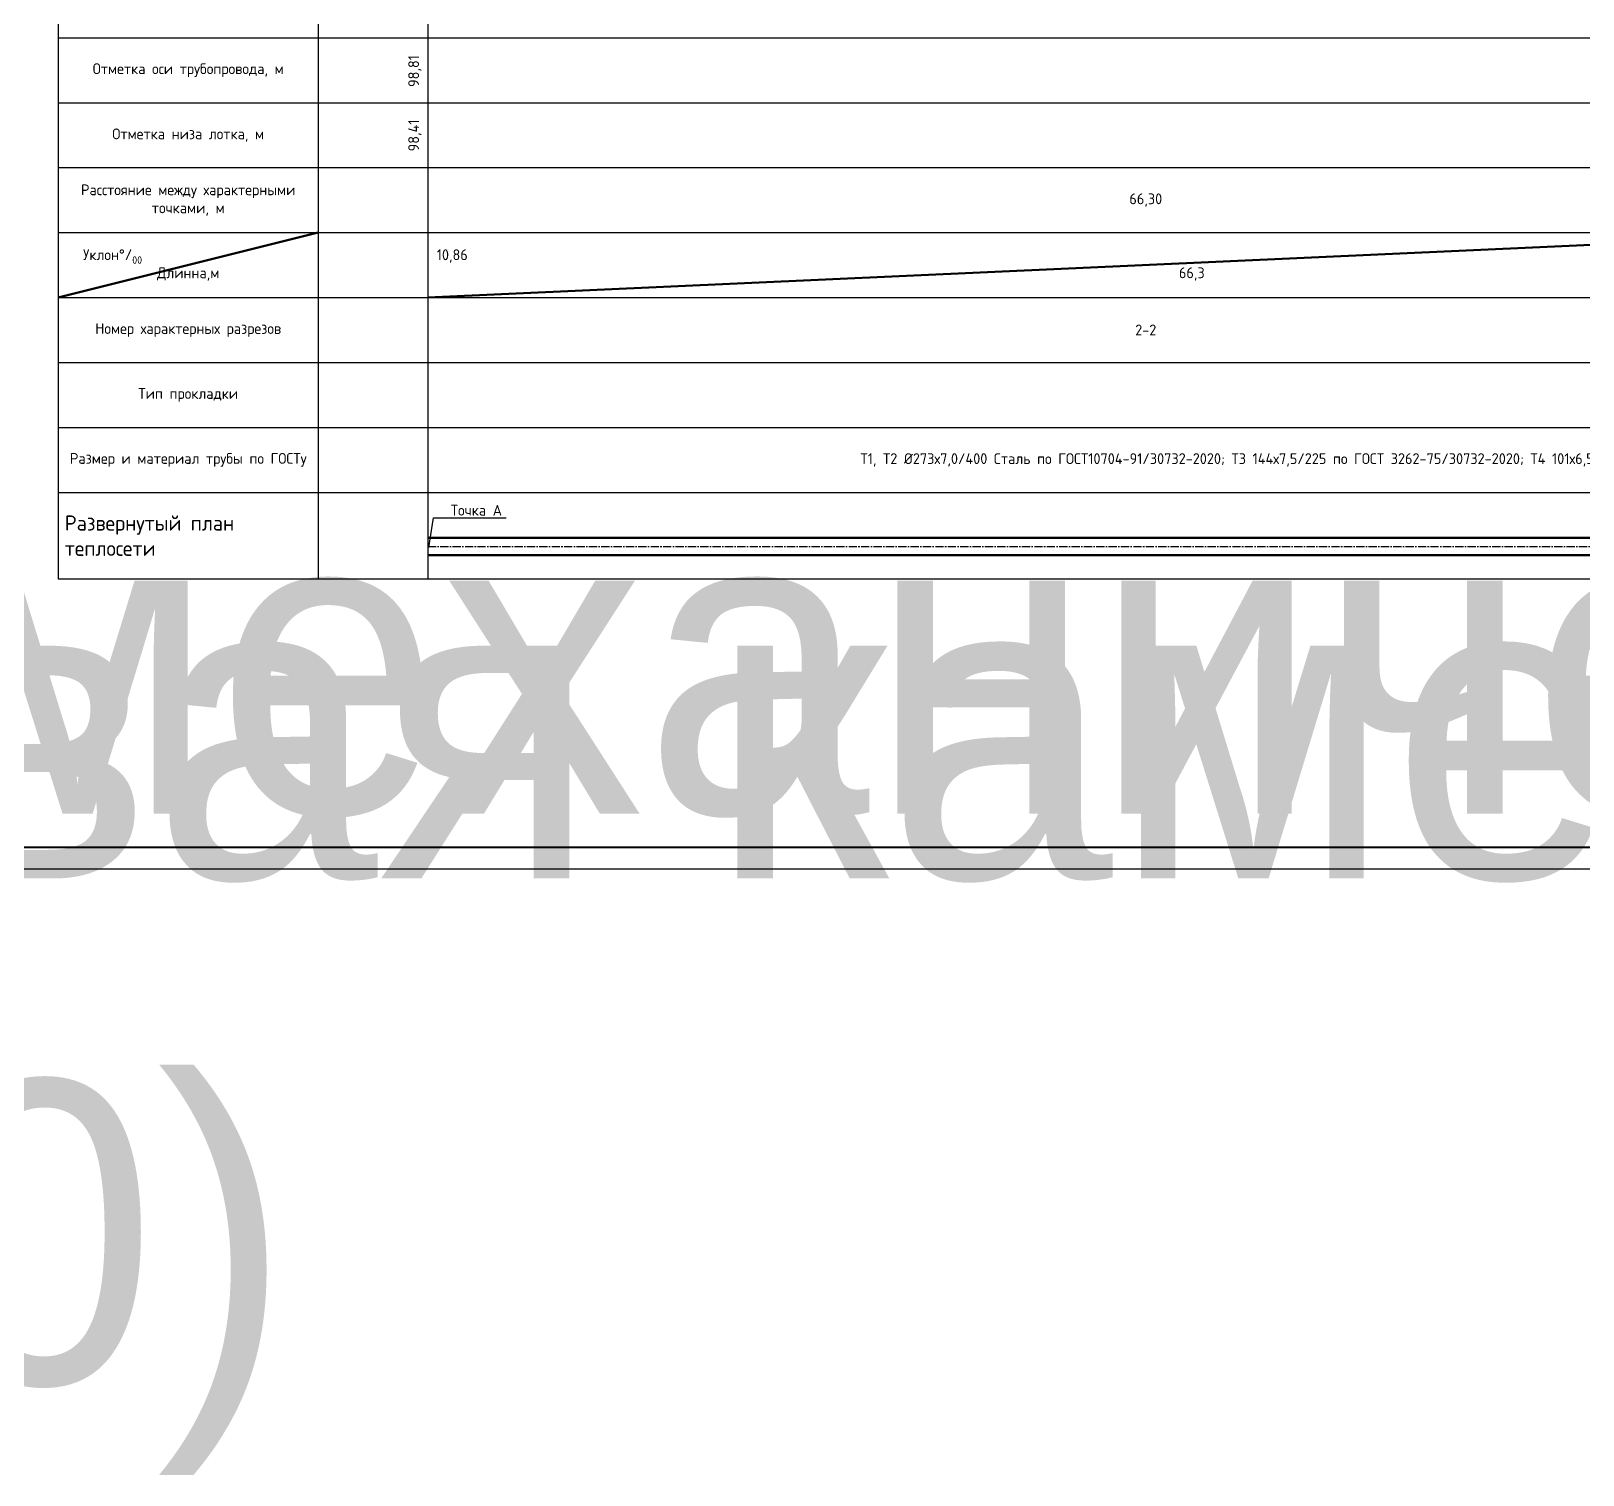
# Model space of a CAD drawing. Header units: metres. Extents: x 1981 to 7362, y 1229 to 3678.
# Drawn here: x 3715 to 4073.4, y 2736.2 to 3069.6 of the extents above; entities that cross this region are included whole.
import ezdxf
from ezdxf import colors
from ezdxf.entities.mleader import LeaderData, LeaderLine
from ezdxf.enums import TextEntityAlignment as Align
from ezdxf.math import Vec2, Vec3

# ---------------------------------------------------------------- set-up
doc = ezdxf.new("R2018")
doc.units = ezdxf.units.M
doc.linetypes.add('CENTER2', pattern=[28.575, 19.05, -3.175, 3.175, -3.175])
doc.layers.add('Основной', color=255, linetype='Continuous', lineweight=50)
doc.layers.add('Форматы', color=7, linetype='Continuous')
doc.styles.add('GOST-2.304_Type-B', font='GOST Common.ttf')
doc.styles.get("Standard").update_dxf_attribs({"font": 'GOST Common.ttf'})

# ---------------------------------------------------------------- blocks, each defined once
blk = doc.blocks.new('*T16')
at = {"layer": 'Основной', "color": 0, "linetype": 'ByBlock', "lineweight": -2, "transparency": 16777216}
for p, q in [((0, 0), (730.95, 0)), ((0, 0), (0, -220.13)), ((60, 0), (60, -220.13)), ((416.84, 0), (416.84, -170.13)), ((439.84, 0), (439.84, -155.13)), ((505.34, 0), (505.34, -155.13)), ((607.78, 0), (607.78, -155.13)), ((730.95, 0), (730.95, -220.13)), ((0, -10), (730.95, -10)), ((85.34, -10), (85.34, -220.13)), ((0, -30.72), (730.95, -30.72)), ((0, -50.13), (730.95, -50.13)), ((0, -65.13), (730.95, -65.13)), ((0, -80.13), (730.95, -80.13)), ((0, -95.13), (730.95, -95.13)), ((0, -110.13), (730.95, -110.13)), ((0, -125.13), (730.95, -125.13)), ((0, -140.13), (730.95, -140.13)), ((0, -155.13), (730.95, -155.13)), ((0, -170.13), (730.95, -170.13)), ((0, -185.13), (730.95, -185.13)), ((505.34, -185.13), (505.34, -200.13)), ((0, -200.13), (730.95, -200.13)), ((0, -220.13), (730.95, -220.13))]:
    blk.add_line(p, q, dxfattribs=at)
at = {"layer": 'Основной', "color": 0, "transparency": 16777216}
for s, insert, char_height, width, attachment_point in [('Характерные точки', (30, -5), 2.5, 57, 5), ('Существующие покрытие', (30, -20.36), 2.5, 57, 5), ('Газон', (251.09, -20.36), 2.5, 330.5, 5), ('Газон', (428.34, -20.36), 2.5, 22, 5), ('Газон', (472.59, -20.36), 2.5, 64.5, 5), ('Газон', (556.56, -20.36), 2.5, 101.4384, 5), ('Газон', (669.36, -20.36), 2.5, 122.1622, 5), ('Проектируемое покрытие', (30, -40.42), 2.5, 57, 5), ('Газон', (251.09, -40.42), 2.5, 330.5, 5), ('Газон', (428.34, -40.42), 2.5, 22, 5), ('Газон', (472.59, -40.42), 2.5, 64.5, 5), ('Газон', (556.56, -40.42), 2.5, 101.4384, 5), ('Газон', (669.36, -40.42), 2.5, 122.1622, 5), ('Проектная отметка   земли, м', (30, -57.63), 2.5, 57, 5), ('Натуральная отметка земли, м', (30, -72.63), 2.5, 57, 5), ('Отметка верха лотка трубы, м', (30, -87.63), 2.5, 57, 5), ('Отметка оси трубопровода, м', (30, -102.63), 2.5, 57, 5), ('Отметка низа лотка, м', (30, -117.63), 2.5, 57, 5), ('Расстояние между характерными точками, м', (30, -132.63), 2.5, 57, 5), ('66,30', (251.09, -132.63), 2.5, 328.5, 5), ('2,30', (428.34, -132.63), 2.5, 20, 5), ('11,60', (472.59, -132.63), 2.5, 62.5, 5), ('18,6', (556.56, -132.63), 2.5, 99.4384, 5), ('36,30', (669.36, -132.63), 2.5, 120.1622, 5), ('\\A1;Уклон°/{\\H0.7x;\\S^ 00;}                        Длинна,м', (30, -147.63), 2.5, 57.4278, 5), ('10,86                                                                                                                                                                                                                                   66,3', (251.09, -147.63), 2.5, 328.5, 5), ('1                                                                                                                                                                                                                          2,3', (428.34, -147.63), 2.5, 20, 5), ('1                                                          11,6', (472.59, -147.63), 2.5, 62.5, 5), ('9,68                                                    18,6', (556.56, -147.63), 2.5, 99.4384, 5), ('3,86                                                                                                                             36,3', (669.36, -147.63), 2.5, 120.1622, 5), ('Номер характерных разрезов', (30, -162.63), 2.5, 57, 5), ('2-2', (251.09, -162.63), 2.5, 328.5, 5), ('1-1', (573.9, -162.63), 2.5, 311.1006, 5), ('Тип прокладки', (30, -177.63), 2.5, 57, 5), ('В канале с засыпкой песком', (408.15, -177.63), 2.5, 642.6006, 5), ('Размер и материал трубы по ГОСТу', (30, -192.63), 2.5, 57, 5), ('Т1, Т2 %%C273х7,0/400 Сталь по ГОСТ10704-91/30732-2020; Т3 144х7,5/225 по ГОСТ 3262-75/30732-2020; Т4 101х6,5/160 по ГОСТ 3262-75/30732-2020', (295.34, -192.63), 2.5, 417, 5), ('Т1, Т2 %%C325Х8,0/450 Сталь по ГОСТ10704-91/30732-2020; Т3 203х10,6/315 по ГОСТ 3262-75/30732-2020; Т4 110х15,1/160 по ГОСТ 3262-75/30732-2020', (618.15, -192.63), 2.5, 222.6006, 5), ('Развернутый план теплосети', (1.5, -210.13), 3.5, 57, 4)]:
    blk.add_mtext(s, dxfattribs=dict(at, insert=insert, char_height=char_height, width=width, attachment_point=attachment_point))
at = {"layer": 'Основной', "color": 0, "transparency": 16777216, "char_height": 2.5, "width": 12, "attachment_point": 6, "rotation": 90}
for s, insert in [('100,77', (82.34, -53.26)), ('100,76', (413.84, -53.27)), ('100,63', (436.84, -53.27)), ('100,41', (502.34, -53.39)), ('100,49', (604.78, -53.14)), ('100,60', (727.95, -53.27)), ('100,77', (82.34, -68.26)), ('100,76', (413.84, -68.27)), ('100,63', (436.84, -68.27)), ('100,41', (502.34, -68.39)), ('100,49', (604.78, -68.14)), ('100,60', (727.95, -68.27)), ('99,23', (82.34, -83.89)), ('100.11', (414.09, -83.83)), ('99,51', (436.84, -84.14)), ('99,61', (502.34, -84.14)), ('99,69', (604.78, -83.89)), ('99,56', (727.95, -83.89)), ('98,81', (82.34, -99.14)), ('99.53', (414.09, -98.96)), ('99,12', (436.84, -99.14)), ('99,12', (502.34, -99.14)), ('99,30', (604.78, -98.89)), ('99,16', (727.95, -99.14)), ('98,41', (82.34, -114.02)), ('98.74', (414.09, -113.83)), ('98,75', (436.84, -113.89)), ('99,81', (502.34, -114.14)), ('98,90', (604.78, -113.89)), ('98,77', (727.95, -113.89))]:
    blk.add_mtext(s, dxfattribs=dict(at, insert=insert))
blk = doc.blocks.new('*U147')
blk.add_lwpolyline([(0, 123), (891, 123), (891, -297), (0, -297)], close=True)
at = {"const_width": 0.5}
blk.add_lwpolyline([(20, 118), (886, 118), (886, -292), (20, -292)], close=True, dxfattribs=at)
at = {"style": 'GOST-2.304_Type-B'}
blk.add_attdef('РАЗРАБОТАЛ', text='', height=2.5, dxfattribs=at).set_placement((721.5, -264.22), align=Align.MIDDLE_LEFT)
at = {"style": 'GOST-2.304_Type-B', "flags": 8}
for tag, height, p in [('ДАТА', 2.5, (761.07, -264.4)), ('ЛИСТ', 3, (857.39, -271.92)), ('ЛИСТОВ', 3, (874.89, -271.92)), ('ФОРМАТ', 3, (851.97, -294.75))]:
    blk.add_attdef(tag, text='', height=height, dxfattribs=at).set_placement(p, align=Align.MIDDLE_CENTER)
at = {"style": 'GOST-2.304_Type-B'}
blk.add_attdef('ПРОВЕРИЛ', (721.75, -270.73), '', height=2.5, dxfattribs=at)
at = {"lineweight": 30, "flags": 104}
for tag, p in [('ТЕПЛОВЫЕ_СЕТИ', (801, -269.5)), ('ИМЯ_ЧЕРТЕЖА', (801, -284.5))]:
    blk.add_attdef(tag, text='', height=3, dxfattribs=at).set_placement(p, align=Align.MIDDLE_CENTER)
blk = doc.blocks.new('_None')
blk = doc.blocks.new('*U145')
at = {"style": 'GOST-2.304_Type-B'}
blk.add_attdef('РАЗРАБОТАЛ', text='', height=2.5, dxfattribs=at).set_placement((424.5, -264.22), align=Align.MIDDLE_LEFT)
at = {"style": 'GOST-2.304_Type-B', "flags": 8}
for tag, height, p in [('ДАТА', 2.5, (464.07, -264.4)), ('ЛИСТ', 3, (560.39, -271.92)), ('ЛИСТОВ', 3, (577.89, -271.92)), ('ФОРМАТ', 3, (554.97, -294.75))]:
    blk.add_attdef(tag, text='', height=height, dxfattribs=at).set_placement(p, align=Align.MIDDLE_CENTER)
at = {"style": 'GOST-2.304_Type-B'}
blk.add_attdef('ПРОВЕРИЛ', (424.75, -270.73), '', height=2.5, dxfattribs=at)
at = {"lineweight": 30, "flags": 104}
for tag, p in [('ТЕПЛОВЫЕ_СЕТИ', (504, -269.5)), ('ИМЯ_ЧЕРТЕЖА', (504, -284.5))]:
    blk.add_attdef(tag, text='', height=3, dxfattribs=at).set_placement(p, align=Align.MIDDLE_CENTER)

msp = doc.modelspace()

# ---------------------------------------------------------------- linework, layer by layer
at = {"layer": 'Основной'}
for p, q in [((3806.669, 2952.573), (4221.71, 2952.573)), ((3806.669, 2948.573), (4221.71, 2948.573))]:
    msp.add_line(p, q, dxfattribs=at)
for points in [[(3721.325, 3008.083), (3781.325, 3023.083)], [(3806.669, 3008.083), (4138.169, 3023.083)]]:
    msp.add_lwpolyline(points, dxfattribs=at)
at = {"layer": 'Основной', "color": 2, "linetype": 'CENTER2', "lineweight": 25, "ltscale": 0.1}
msp.add_lwpolyline([(3806.669, 2950.573), (4269.673, 2950.573)], dxfattribs=at)

# ---------------------------------------------------------------- block references
msp.add_blockref('*T16', (3721.325, 3163.214))
at = {"layer": 'Форматы'}
ref = msp.add_blockref('*U145', (2922.709, 3228.424), dxfattribs=at)
lines = msp.add_mtext('Тепловая камера 8014\\P (М1:50)', dxfattribs={"layer": '0', "insert": (3426.709, 2943.924), "char_height": 70, "attachment_point": 1})
ref.add_attrib('ИМЯ_ЧЕРТЕЖА', '', (3426.709, 2943.924), dxfattribs={"flags": 104}).embed_mtext(lines)
lines = msp.add_mtext('Тепломеханические решения тепловых сетей', dxfattribs={"layer": '0', "insert": (3426.709, 2958.924), "char_height": 70, "attachment_point": 1})
ref.add_attrib('ТЕПЛОВЫЕ_СЕТИ', '', (3426.709, 2958.924), dxfattribs={"flags": 104}).embed_mtext(lines)
msp.add_blockref('*U147', (3635.737, 3173.099), dxfattribs=at)

# ---------------------------------------------------------------- leaders
at = {"layer": 'Основной', "lineweight": 25}
ml = msp.add_multileader_mtext('Standard', dxfattribs=at)
ml.set_content('Точка А', color=256)
ml.set_leader_properties()
ml.set_arrow_properties(name='NONE')
ml.build(insert=Vec2(0, 0))
ml.multileader.update_dxf_attribs({"text_left_attachment_type": 6, "text_right_attachment_type": 6, "dogleg_length": 2, "arrow_head_size": 2.5})
ctx = ml.context
ctx.base_point, ctx.char_height, ctx.arrow_head_size, ctx.plane_origin = Vec3(3809.929, 2957.217), 2.5, 2.5, Vec3(3804.609, 2955.623)
ctx.left_attachment, ctx.right_attachment, ctx.text_align_type = 6, 6, 1
notes = []
notes.append((ctx, [(0, (1, 1, 0), (3807.929, 2957.217), (1, 0), 2, [(1, [(3806.854, 2950.353)], 0, [])])]))
ctx.mtext.insert, ctx.mtext.alignment, ctx.mtext.flow_direction = Vec3(3817.857, 2960.217), 2, 5
for ctx, leaders in notes:
    for number, flags, end, landing, length, lines in leaders:
        leader = LeaderData()
        leader.index, (leader.has_last_leader_line, leader.has_dogleg_vector, leader.attachment_direction) = number, flags
        leader.last_leader_point, leader.dogleg_vector, leader.dogleg_length = Vec3(end), Vec3(landing), length
        for number, points, colour, breaks in lines:
            line = LeaderLine()
            line.index, line.vertices, line.color, line.breaks = number, Vec3.list(points), colors.encode_raw_color(colour), breaks
            leader.lines.append(line)
        ctx.leaders.append(leader)

doc.saveas('drawing.dxf')
